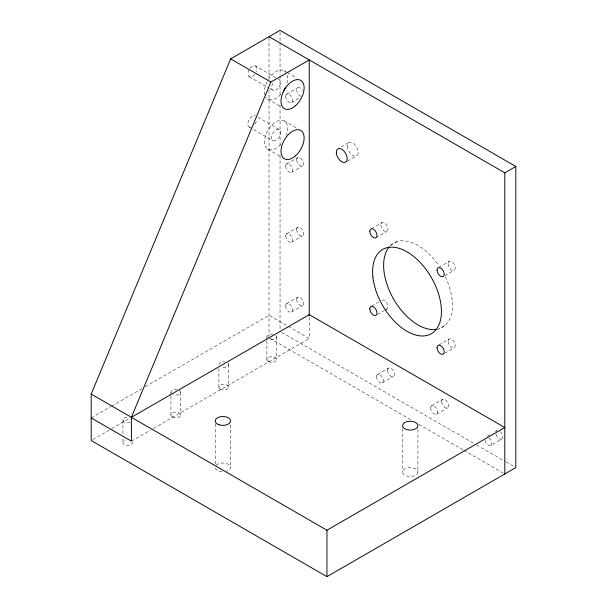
<?xml version="1.0" encoding="UTF-8"?>
<svg xmlns="http://www.w3.org/2000/svg" width="607" height="607" viewBox="0 0 607 607"><rect width="100%" height="100%" fill="white"/><g stroke="black" fill="none" stroke-linecap="round" stroke-linejoin="round"><path stroke-width="0.46" stroke-dasharray="3.04 2.28" d="M286.701 94.1L297.718 87.742M291.572 102.537L300.23 97.537M286.701 163.928L297.718 157.57M291.572 172.365L302.59 165.999M341.058 147.053L348.926 142.508M347.151 161.242L356.597 155.794M286.701 233.756L297.718 227.397M291.572 242.185L302.59 235.827M371.659 228.513L381.894 222.61M375.938 237.739L386.955 231.381M286.701 303.583L297.718 297.218M91.187 417.95L110.853 406.591M111.673 406.121L142 388.617M145.278 386.72L269.03 315.276L309.244 338.486L309.244 314.638M390.013 245.698L397.092 241.609M291.572 312.013L302.59 305.655M92.825 439.582L110.853 429.172M111.673 428.701L129.708 418.291M131.4 441.168L150.248 430.287M153.525 428.39L309.244 338.486M371.659 306.148L379.527 301.603M438.891 267.33L449.119 261.42M377.508 314.464L383.806 310.83M384.595 310.374L386.955 309.009M444.741 275.646L454.188 270.191M437.404 329.73L445.333 325.155M377.501 374.451L388.518 368.092M438.891 344.958L449.119 339.055M382.372 382.88L393.389 376.522M444.741 353.274L454.188 347.826M431.668 405.726L442.685 399.36M436.539 414.156L447.556 407.798M489.773 434.726L485.835 436.994A4.871 2.807 60 0 1 486.548 436.774M495.282 431.547L496.852 430.636A4.871 2.807 60 0 0 495.965 431.903M484.947 440.325A4.871 2.807 60 0 0 490.706 445.432L501.723 439.073A4.871 2.807 60 0 0 500.183 431.531M284.213 70.807L286.58 72.172M287.361 72.628L296.808 78.075M250.152 68.166A6.222 3.589 -60 0 1 255.456 65.913L277.513 78.644M249.242 76.687L268.84 88.007M269.66 88.478L272.922 90.36M267.854 99.146L280.449 106.415M284.213 120.892L296.808 128.16M258.021 117.219L279.258 129.481A6.442 3.718 -60 0 1 277.217 139.458A6.442 3.718 -60 0 1 271.64 136.241A6.442 3.718 -60 0 1 279.258 129.481M249.128 126.962L272.816 140.634M267.854 149.223L280.449 156.5M281.686 332.439L475.698 444.453M476.518 444.923L505.176 461.464M505.988 461.942L515.813 467.61M269.849 338.327L412.29 420.568M418.838 424.346L463.05 449.87M463.869 450.341L503.157 473.028M417.919 429.46L417.919 472.109A7.671 4.424 0 0 1 406.417 475.941A7.671 4.424 0 0 1 406.417 468.27A7.671 4.424 0 0 1 417.919 472.109M402.585 428.512L402.585 472.109M280.047 32.247L280.047 41.716M280.047 42.665L280.047 74.858M280.047 75.807L280.047 96.642M280.047 105.163L280.047 146.833M280.047 155.354L280.047 329.601M276.617 336.915L276.617 359.496M269.03 37.657L269.03 79.327M269.03 89.737L269.03 337.856M266.883 336.915L266.883 339.738M266.883 340.679L266.883 359.496M230.554 424.733L230.554 467.382M228.642 364.617L228.642 387.198M218.907 368.381L218.907 387.198M215.219 423.785L215.219 464.537M180.666 392.319L180.666 414.9M170.924 392.319L170.924 395.142M170.924 396.083L170.924 414.9M122.948 420.021L122.948 435.075M122.948 438.838L122.948 442.602M132.523 441.873A4.871 2.807 0 0 1 129.481 445.242A4.871 2.807 0 0 1 123.403 443.785A4.871 2.807 0 0 1 125.383 440.166M275.965 335.512A4.871 2.807 0 0 1 275.191 338.903A4.871 2.807 0 0 1 269.318 339.351M267.05 337.644A4.871 2.807 0 0 1 273.013 334.207M179.24 390.331A4.871 2.807 0 0 1 179.657 394.026A4.871 2.807 0 0 1 173.359 394.755M171.091 393.048A4.871 2.807 0 0 1 177.054 389.603M227.989 363.214A4.871 2.807 0 0 1 227.215 366.605A4.871 2.807 0 0 1 221.335 367.053M218.907 364.617A4.871 2.807 0 0 1 225.03 361.901M130.255 422.449A4.871 2.807 0 0 1 123.115 420.742A4.871 2.807 0 0 1 127.819 417.206M216.244 465.167A7.671 4.424 0 0 1 228.308 464.249A7.671 4.424 0 0 1 226.722 471.214M222.215 471.791A7.671 4.424 0 0 1 215.219 467.382M256.291 121.734A6.442 3.718 -60 0 1 254.629 124.625M250.069 127.25A6.442 3.718 -60 0 1 248.733 120.269A6.442 3.718 -60 0 1 255.57 115.808M255.456 65.913A6.222 3.589 -60 0 1 256.162 71.641M254.545 74.426A6.222 3.589 -60 0 1 248.862 76.406A6.222 3.589 -60 0 1 249.242 69.501M278.234 79.305A6.222 3.589 -60 0 1 279.402 86.293A6.222 3.589 -60 0 1 272.664 90.185A6.222 3.589 -60 0 1 273.833 81.846M280.745 144.542A16.359 9.446 -60 0 1 264.553 143.313A16.359 9.446 -60 0 1 278.044 120.747A16.359 9.446 -60 0 1 286.345 135.179M264.864 94.882A16.359 9.446 -60 0 1 271.61 75.192A16.359 9.446 -60 0 1 286.056 72.514M287.21 75.063A16.359 9.446 -60 0 1 286.056 85.868M280.745 94.457A16.359 9.446 -60 0 1 266.018 97.439M301.042 96.316A4.871 2.807 60 0 1 296.831 89.009A4.871 2.807 60 0 1 302.59 90.549M381.894 300.237A5.061 2.921 60 0 1 387.266 303.75A5.061 2.921 60 0 1 386.211 309.236M501.723 439.073A4.871 2.807 60 0 1 495.965 433.959M489.166 437.89A4.871 2.807 60 0 1 490.706 445.432M390.741 245.274A48.651 28.089 60 0 1 438.982 265.79M445.333 276.792A48.651 28.089 60 0 1 438.982 328.827M172.35 416.888A4.871 2.807 0 0 0 180.499 415.628A4.871 2.807 0 0 0 174.535 412.183A4.871 2.807 0 0 0 172.35 416.888M220.333 389.186A4.871 2.807 0 0 0 228.475 387.926A4.871 2.807 0 0 0 222.511 384.481A4.871 2.807 0 0 0 220.333 389.186M268.309 361.484A4.871 2.807 0 0 0 276.451 360.224A4.871 2.807 0 0 0 270.487 356.787A4.871 2.807 0 0 0 268.309 361.484M296.709 229.621A4.871 2.807 60 0 0 301.876 236.047A4.871 2.807 60 0 0 301.876 229.165A4.871 2.807 60 0 0 296.709 229.621M285.692 235.986A4.871 2.807 60 0 0 290.859 242.405A4.871 2.807 60 0 0 290.859 235.524A4.871 2.807 60 0 0 285.692 235.986M296.709 299.448A4.871 2.807 60 0 0 301.876 305.875A4.871 2.807 60 0 0 301.876 298.985A4.871 2.807 60 0 0 296.709 299.448M285.692 96.331A4.871 2.807 60 0 0 290.859 102.758A4.871 2.807 60 0 0 290.859 95.868A4.871 2.807 60 0 0 285.692 96.331M285.692 305.814A4.871 2.807 60 0 0 290.859 312.233A4.871 2.807 60 0 0 290.859 305.351A4.871 2.807 60 0 0 285.692 305.814M296.709 159.8A4.871 2.807 60 0 0 301.876 166.219A4.871 2.807 60 0 0 301.876 159.338A4.871 2.807 60 0 0 296.709 159.8M285.692 166.159A4.871 2.807 60 0 0 290.859 172.585A4.871 2.807 60 0 0 290.859 165.696A4.871 2.807 60 0 0 285.692 166.159M448.072 341.369A5.061 2.921 60 0 0 453.444 348.054A5.061 2.921 60 0 0 453.444 340.891A5.061 2.921 60 0 0 448.072 341.369M376.492 376.681A4.871 2.807 60 0 0 381.659 383.1A4.871 2.807 60 0 0 381.659 376.219A4.871 2.807 60 0 0 376.492 376.681M441.676 401.591A4.871 2.807 60 0 0 446.843 408.018A4.871 2.807 60 0 0 446.843 401.128A4.871 2.807 60 0 0 441.676 401.591M430.659 407.95A4.871 2.807 60 0 0 435.826 414.376A4.871 2.807 60 0 0 435.826 407.494A4.871 2.807 60 0 0 430.659 407.95M380.839 224.924A5.061 2.921 60 0 0 386.211 231.608A5.061 2.921 60 0 0 386.211 224.446A5.061 2.921 60 0 0 380.839 224.924M387.509 370.316A4.871 2.807 60 0 0 392.676 376.742A4.871 2.807 60 0 0 392.676 369.86A4.871 2.807 60 0 0 387.509 370.316M347.341 146.021A7.671 4.424 60 0 0 355.474 156.136A7.671 4.424 60 0 0 355.474 145.293A7.671 4.424 60 0 0 347.341 146.021M448.072 263.742A5.061 2.921 60 0 0 453.444 270.426A5.061 2.921 60 0 0 453.444 263.263A5.061 2.921 60 0 0 448.072 263.742"/><path stroke-width="0.91" d="M91.187 394.095L230.66 58.864L280.047 30.35L515.813 166.47L515.813 467.61L326.953 576.65L91.187 440.53L91.187 394.095L326.953 530.215L504.796 427.54L309.244 314.638L131.4 417.312L131.4 441.168L91.187 417.95M131.4 417.312L270.874 82.082L309.244 59.926L309.244 315.746M269.03 36.708L504.796 172.828L515.813 166.47M230.66 58.864L270.874 82.082M504.796 172.828L504.796 473.968M326.953 530.215L326.953 576.65M285.396 87.423A16.359 9.446 -60 0 1 283.317 91.149M436.532 329.389A48.651 28.089 60 0 1 393.708 299.259A48.651 28.089 60 0 1 389.026 247.117M406.417 429.506A7.671 4.424 0 0 0 417.919 425.674A7.671 4.424 0 0 0 406.417 421.835A7.671 4.424 0 0 0 406.417 429.506M219.051 424.779A7.671 4.424 0 0 0 230.554 420.947A7.671 4.424 0 0 0 219.051 417.115A7.671 4.424 0 0 0 219.051 424.779M295.556 105.686A16.359 9.446 -60 0 0 300.738 80.344A16.359 9.446 -60 0 0 281.39 97.507A16.359 9.446 -60 0 0 295.556 105.686M295.556 155.771A16.359 9.446 -60 0 0 300.738 130.429A16.359 9.446 -60 0 0 281.39 147.592A16.359 9.446 -60 0 0 295.556 155.771M372.91 277.073A48.651 28.089 60 0 0 427.965 335.185A48.651 28.089 60 0 0 420.188 262.474A48.651 28.089 60 0 0 372.91 277.073M369.822 231.29A5.061 2.921 60 0 0 375.194 237.967A5.061 2.921 60 0 0 375.194 230.804A5.061 2.921 60 0 0 369.822 231.29M369.822 308.917A5.061 2.921 60 0 0 375.194 315.602A5.061 2.921 60 0 0 375.194 308.439A5.061 2.921 60 0 0 369.822 308.917M437.055 270.1A5.061 2.921 60 0 0 442.427 276.784A5.061 2.921 60 0 0 442.427 269.622A5.061 2.921 60 0 0 437.055 270.1M437.055 347.735A5.061 2.921 60 0 0 442.427 354.412A5.061 2.921 60 0 0 442.427 347.257A5.061 2.921 60 0 0 437.055 347.735M336.324 152.38A7.671 4.424 60 0 0 344.457 162.501A7.671 4.424 60 0 0 344.457 151.659A7.671 4.424 60 0 0 336.324 152.38"/></g></svg>
